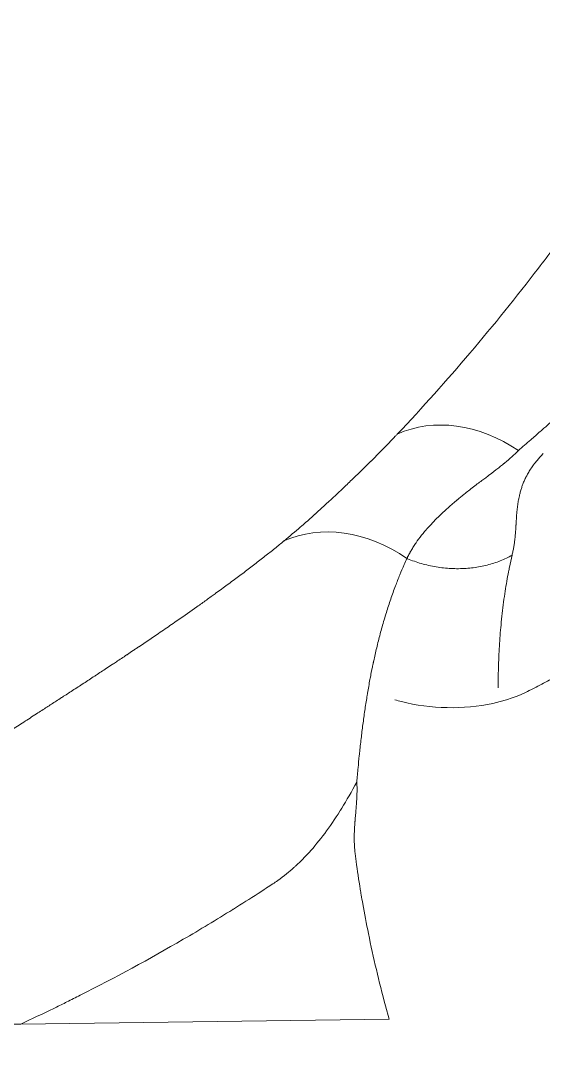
# Model space of a CAD drawing. Header units: millimetres. Extents: x -2122 to 22797, y 3569 to 89276.
# Drawn here: x 9317.7 to 9357, y 79337.2 to 79414.9 of the extents above; entities that cross this region are included whole.
import ezdxf

# ---------------------------------------------------------------- set-up
doc = ezdxf.new("R2010")
doc.units = ezdxf.units.MM
doc.header["$LTSCALE"] = 20
doc.layers.add('IA-TRAZ', color=8, linetype='Continuous', lineweight=5)

# ---------------------------------------------------------------- blocks, each defined once
blk = doc.blocks.new('A$C6cb7b9ed')
at = {"color": 0, "linetype": 'Continuous', "lineweight": 0, "extrusion": (2.77556e-16, 0.816497, 0.57735)}
for q in [(875.346, 3374.483), (847.941, 3373.11)]:
    blk.add_line((875.614, 3373.481), q, dxfattribs=at)
at = {"color": 0, "linetype": 'Continuous', "lineweight": 0}
for centre, major_axis, ratio, start_param, end_param in [((881.368, 3409.245), (-7.141, 6.722), 0.80635, -1.379509, -0.312333), ((872.893, 3400.602), (-6.944, 7.619), 0.809994, -1.297079, -0.253395)]:
    blk.add_ellipse(centre, major_axis=major_axis, ratio=ratio, start_param=start_param, end_param=end_param, dxfattribs=at)
for points, knots in [([(876.238, 3417.411), (878.136, 3419.42), (879.953, 3421.454), (881.694, 3423.502), (883.487, 3425.61), (885.199, 3427.734), (886.834, 3429.863), (887.221, 3430.367), (887.604, 3430.872), (887.983, 3431.377), (888.774, 3432.432), (889.547, 3433.487), (890.302, 3434.543), (890.501, 3434.821), (890.699, 3435.1), (890.896, 3435.378), (891.385, 3436.071), (891.867, 3436.762), (892.34, 3437.454), (893.023, 3438.45), (893.69, 3439.446), (894.342, 3440.439), (895.004, 3441.449), (895.651, 3442.458), (896.284, 3443.464), (896.93, 3444.493), (897.561, 3445.52), (898.178, 3446.545), (898.293, 3446.737), (898.409, 3446.93), (898.524, 3447.123), (899.173, 3448.21), (899.804, 3449.294), (900.42, 3450.373), (900.668, 3450.808), (900.913, 3451.242), (901.156, 3451.676), (901.996, 3453.176), (902.806, 3454.668), (903.586, 3456.149), (904.368, 3457.632), (905.12, 3459.105), (905.844, 3460.564), (906.571, 3462.027), (907.269, 3463.478), (907.941, 3464.913), (908.425, 3465.947), (908.896, 3466.972), (909.354, 3467.99), (909.364, 3468.014), (909.375, 3468.037), (909.386, 3468.061), (910.054, 3469.549), (910.694, 3471.019), (911.309, 3472.469), (911.782, 3473.586), (912.24, 3474.692), (912.683, 3475.784), (913.192, 3477.039), (913.681, 3478.277), (914.152, 3479.497), (914.387, 3480.107), (914.618, 3480.712), (914.844, 3481.313), (914.957, 3481.613), (915.069, 3481.912), (915.179, 3482.21), (915.235, 3482.359), (915.29, 3482.508), (915.345, 3482.656), (915.372, 3482.73), (915.4, 3482.804), (915.427, 3482.878), (915.452, 3482.948), (915.478, 3483.017), (915.503, 3483.086), (915.505, 3483.091), (915.506, 3483.093), (915.509, 3483.1), (916.344, 3485.375), (917.143, 3487.654), (917.907, 3489.936), (918.679, 3492.243), (919.414, 3494.553), (920.115, 3496.863), (920.828, 3499.213), (921.505, 3501.564), (922.148, 3503.912), (922.32, 3504.542), (922.49, 3505.173), (922.658, 3505.803), (923.312, 3508.263), (923.929, 3510.721), (924.51, 3513.173), (925.11, 3515.704), (925.672, 3518.229), (926.198, 3520.745), (926.463, 3522.014), (926.719, 3523.281), (926.966, 3524.544), (927.213, 3525.807), (927.451, 3527.068), (927.68, 3528.326), (927.921, 3529.648), (928.153, 3530.967), (928.375, 3532.283), (928.604, 3533.64), (928.824, 3534.993), (929.034, 3536.341), (929.247, 3537.715), (929.451, 3539.083), (929.646, 3540.447), (929.699, 3540.824), (929.752, 3541.2), (929.804, 3541.576), (929.947, 3542.602), (930.084, 3543.625), (930.216, 3544.645), (930.332, 3545.54), (930.444, 3546.433), (930.552, 3547.323), (930.669, 3548.293), (930.782, 3549.26), (930.891, 3550.224), (931.261, 3553.511), (931.579, 3556.761), (931.851, 3559.967), (931.875, 3560.247), (931.899, 3560.527), (931.922, 3560.806), (932.066, 3562.545), (932.196, 3564.27), (932.314, 3565.982), (932.372, 3566.837), (932.428, 3567.689), (932.481, 3568.538), (932.507, 3568.962), (932.533, 3569.385), (932.558, 3569.808), (932.57, 3570.019), (932.582, 3570.23), (932.594, 3570.441), (932.6, 3570.546), (932.606, 3570.651), (932.612, 3570.757), (932.618, 3570.859), (932.624, 3570.961), (932.629, 3571.062), (932.631, 3571.087), (932.634, 3571.141), (932.636, 3571.185), (932.735, 3572.976), (932.82, 3574.732), (932.892, 3576.451), (932.965, 3578.199), (933.025, 3579.909), (933.074, 3581.579), (933.115, 3582.983), (933.147, 3584.359), (933.173, 3585.706), (933.189, 3586.591), (933.203, 3587.463), (933.213, 3588.323), (933.232, 3589.814), (933.242, 3591.266), (933.244, 3592.68), (933.247, 3594.093), (933.242, 3595.466), (933.231, 3596.8), (933.22, 3598.147), (933.203, 3599.454), (933.181, 3600.72), (933.169, 3601.414), (933.155, 3602.096), (933.14, 3602.766), (933.134, 3603.061), (933.127, 3603.353), (933.12, 3603.643), (933.091, 3604.805), (933.059, 3605.928), (933.024, 3607.011), (932.989, 3608.096), (932.951, 3609.14), (932.911, 3610.145), (932.871, 3611.141), (932.83, 3612.097), (932.787, 3613.014), (932.744, 3613.943), (932.699, 3614.831), (932.655, 3615.679), (932.61, 3616.526), (932.565, 3617.333), (932.52, 3618.098), (932.475, 3618.864), (932.431, 3619.59), (932.387, 3620.273), (932.369, 3620.55), (932.352, 3620.821), (932.335, 3621.085), (932.333, 3621.104), (932.33, 3621.154), (932.328, 3621.191), (932.032, 3625.685), (931.663, 3630.217), (931.219, 3634.786), (930.819, 3638.899), (930.357, 3643.043), (929.833, 3647.219), (929.83, 3647.245), (929.827, 3647.27), (929.824, 3647.296), (929.566, 3649.346), (929.293, 3651.402), (929.006, 3653.467), (928.719, 3655.527), (928.417, 3657.594), (928.1, 3659.669), (927.787, 3661.722), (927.459, 3663.782), (927.116, 3665.849), (926.964, 3666.766), (926.809, 3667.684), (926.652, 3668.604), (926.609, 3668.855), (926.565, 3669.105), (926.522, 3669.356), (926.433, 3669.874), (926.342, 3670.392), (926.251, 3670.911), (926.06, 3671.995), (925.865, 3673.081), (925.666, 3674.169), (925.665, 3674.178), (925.663, 3674.189), (925.661, 3674.196), (925.499, 3675.087), (925.325, 3676.027), (925.138, 3677.017), (924.951, 3678.013), (924.751, 3679.06), (924.538, 3680.156), (924.323, 3681.265), (924.095, 3682.424), (923.852, 3683.636), (923.706, 3684.364), (923.555, 3685.11), (923.398, 3685.875), (923.12, 3687.237), (922.824, 3688.659), (922.51, 3690.138), (922.3, 3691.127), (922.082, 3692.142), (921.856, 3693.183), (921.633, 3694.208), (921.402, 3695.258), (921.162, 3696.333), (920.903, 3697.496), (920.633, 3698.689), (920.354, 3699.91), (920.238, 3700.414), (920.121, 3700.922), (920.002, 3701.436), (920, 3701.447), (919.998, 3701.455), (919.994, 3701.47), (919.704, 3702.725), (919.419, 3703.94), (919.14, 3705.114), (918.855, 3706.311), (918.578, 3707.464), (918.307, 3708.576), (918.048, 3709.641), (917.796, 3710.667), (917.551, 3711.654), (917.386, 3712.318), (917.225, 3712.964), (917.067, 3713.593), (916.975, 3713.957), (916.885, 3714.315), (916.795, 3714.668), (916.549, 3715.639), (916.313, 3716.566), (916.085, 3717.447), (915.888, 3718.214), (915.697, 3718.946), (915.515, 3719.646), (915.302, 3720.459), (915.1, 3721.227), (914.908, 3721.95), (914.715, 3722.676), (914.534, 3723.356), (914.363, 3723.99), (914.224, 3724.509), (914.092, 3724.997), (913.968, 3725.455), (913.815, 3726.018), (913.674, 3726.536), (913.545, 3727.007), (913.493, 3727.195), (913.444, 3727.376), (913.396, 3727.549), (913.313, 3727.853), (913.235, 3728.135), (913.163, 3728.395), (913.128, 3728.524), (913.093, 3728.649), (913.061, 3728.767), (913.044, 3728.827), (913.028, 3728.884), (913.012, 3728.941), (913.005, 3728.969), (912.997, 3728.997), (912.989, 3729.025), (912.982, 3729.051), (912.975, 3729.076), (912.968, 3729.101), (912.965, 3729.113), (912.952, 3729.16), (912.943, 3729.193), (912.278, 3731.593), (911.604, 3733.974), (910.922, 3736.335), (910.584, 3737.504), (910.245, 3738.668), (909.903, 3739.827), (909.845, 3740.022), (909.788, 3740.217), (909.73, 3740.412), (909.431, 3741.424), (909.129, 3742.432), (908.826, 3743.439), (908.772, 3743.619), (908.717, 3743.8), (908.663, 3743.981), (907.709, 3747.14), (906.735, 3750.284), (905.742, 3753.414), (905.315, 3754.761), (904.884, 3756.105), (904.45, 3757.446), (903.266, 3761.106), (902.056, 3764.744), (900.824, 3768.362), (899.577, 3772.023), (898.307, 3775.662), (897.016, 3779.28), (896.351, 3781.146), (895.68, 3783.006), (895.004, 3784.86)], [0, 0, 0, 0, 0.0224539, 0.0224539, 0.0224539, 0.0455751, 0.0455751, 0.0455751, 0.0510546, 0.0510546, 0.0510546, 0.0625, 0.0625, 0.0625, 0.0655217, 0.0655217, 0.0655217, 0.073033, 0.073033, 0.073033, 0.083856, 0.083856, 0.083856, 0.094855, 0.094855, 0.094855, 0.1061062, 0.1061062, 0.1061062, 0.1082234, 0.1082234, 0.1082234, 0.1201804, 0.1201804, 0.1201804, 0.125, 0.125, 0.125, 0.1416838, 0.1416838, 0.1416838, 0.1583975, 0.1583975, 0.1583975, 0.1751527, 0.1751527, 0.1751527, 0.1872184, 0.1872184, 0.1872184, 0.1875, 0.1875, 0.1875, 0.2051486, 0.2051486, 0.2051486, 0.21875, 0.21875, 0.21875, 0.234375, 0.234375, 0.234375, 0.2421875, 0.2421875, 0.2421875, 0.2460937, 0.2460937, 0.2460937, 0.2480469, 0.2480469, 0.2480469, 0.2490234, 0.2490234, 0.2490234, 0.249939, 0.249939, 0.249939, 0.25, 0.25, 0.25, 0.2688481, 0.2688481, 0.2688481, 0.2879043, 0.2879043, 0.2879043, 0.3072942, 0.3072942, 0.3072942, 0.3125, 0.3125, 0.3125, 0.3328312, 0.3328312, 0.3328312, 0.3538239, 0.3538239, 0.3538239, 0.3644157, 0.3644157, 0.3644157, 0.375, 0.375, 0.375, 0.3861274, 0.3861274, 0.3861274, 0.3976028, 0.3976028, 0.3976028, 0.4092895, 0.4092895, 0.4092895, 0.41252, 0.41252, 0.41252, 0.4213313, 0.4213313, 0.4213313, 0.4290704, 0.4290704, 0.4290704, 0.4375, 0.4375, 0.4375, 0.4662404, 0.4662404, 0.4662404, 0.46875, 0.46875, 0.46875, 0.484375, 0.484375, 0.484375, 0.4921875, 0.4921875, 0.4921875, 0.4960937, 0.4960937, 0.4960937, 0.4980469, 0.4980469, 0.4980469, 0.4990234, 0.4990234, 0.4990234, 0.4999695, 0.4999695, 0.4999695, 0.5001974, 0.5001974, 0.5001974, 0.509625, 0.509625, 0.509625, 0.5192128, 0.5192128, 0.5192128, 0.5272704, 0.5272704, 0.5272704, 0.5325628, 0.5325628, 0.5325628, 0.5417405, 0.5417405, 0.5417405, 0.5509056, 0.5509056, 0.5509056, 0.5601636, 0.5601636, 0.5601636, 0.5652435, 0.5652435, 0.5652435, 0.56748, 0.56748, 0.56748, 0.5764407, 0.5764407, 0.5764407, 0.5854093, 0.5854093, 0.5854093, 0.5942917, 0.5942917, 0.5942917, 0.6032941, 0.6032941, 0.6032941, 0.6122949, 0.6122949, 0.6122949, 0.6213114, 0.6213114, 0.6213114, 0.6249695, 0.6249695, 0.6249695, 0.6252437, 0.6252437, 0.6252437, 0.6580067, 0.6580067, 0.6580067, 0.6875, 0.6875, 0.6875, 0.6876825, 0.6876825, 0.6876825, 0.702157, 0.702157, 0.702157, 0.7165978, 0.7165978, 0.7165978, 0.7308797, 0.7308797, 0.7308797, 0.7372111, 0.7372111, 0.7372111, 0.738936, 0.738936, 0.738936, 0.7424978, 0.7424978, 0.7424978, 0.749939, 0.749939, 0.749939, 0.75, 0.75, 0.75, 0.7585929, 0.7585929, 0.7585929, 0.7672439, 0.7672439, 0.7672439, 0.775992, 0.775992, 0.775992, 0.78125, 0.78125, 0.78125, 0.790613, 0.790613, 0.790613, 0.7968691, 0.7968691, 0.7968691, 0.8030297, 0.8030297, 0.8030297, 0.8096919, 0.8096919, 0.8096919, 0.812439, 0.812439, 0.812439, 0.8125, 0.8125, 0.8125, 0.8177182, 0.8177182, 0.8177182, 0.8230336, 0.8230336, 0.8230336, 0.828125, 0.828125, 0.828125, 0.8315486, 0.8315486, 0.8315486, 0.8335329, 0.8335329, 0.8335329, 0.838999, 0.838999, 0.838999, 0.84375, 0.84375, 0.84375, 0.8492794, 0.8492794, 0.8492794, 0.8548332, 0.8548332, 0.8548332, 0.859375, 0.859375, 0.859375, 0.8649613, 0.8649613, 0.8649613, 0.8671875, 0.8671875, 0.8671875, 0.8710937, 0.8710937, 0.8710937, 0.8730469, 0.8730469, 0.8730469, 0.8740234, 0.8740234, 0.8740234, 0.8745117, 0.8745117, 0.8745117, 0.8749695, 0.8749695, 0.8749695, 0.8751864, 0.8751864, 0.8751864, 0.890625, 0.890625, 0.890625, 0.8982755, 0.8982755, 0.8982755, 0.8995621, 0.8995621, 0.8995621, 0.90625, 0.90625, 0.90625, 0.9074517, 0.9074517, 0.9074517, 0.9284585, 0.9284585, 0.9284585, 0.9375, 0.9375, 0.9375, 0.9621661, 0.9621661, 0.9621661, 0.9871277, 0.9871277, 0.9871277, 1, 1, 1, 1]), ([(885.332, 3416.176), (885.634, 3416.438), (885.946, 3416.709), (886.266, 3416.989), (886.496, 3417.19), (886.729, 3417.395), (886.969, 3417.606), (887.063, 3417.689), (887.158, 3417.772), (887.255, 3417.857), (887.597, 3418.158), (887.954, 3418.474), (888.328, 3418.803), (888.514, 3418.968), (888.705, 3419.137), (888.899, 3419.309), (888.996, 3419.395), (889.094, 3419.482), (889.193, 3419.57), (889.243, 3419.614), (889.293, 3419.658), (889.343, 3419.703), (889.38, 3419.736), (889.418, 3419.769), (889.455, 3419.803), (889.468, 3419.814), (889.479, 3419.824), (889.494, 3419.838), (889.603, 3419.934), (889.708, 3420.028), (889.81, 3420.119)], [0, 0, 0, 0, 0.125, 0.125, 0.125, 0.2147784, 0.2147784, 0.2147784, 0.25, 0.25, 0.25, 0.375, 0.375, 0.375, 0.4375, 0.4375, 0.4375, 0.46875, 0.46875, 0.46875, 0.484375, 0.484375, 0.484375, 0.4960937, 0.4960937, 0.4960937, 0.5, 0.5, 0.5, 0.5281614, 0.5281614, 0.5281614, 0.5281614]), ([(867.717, 3409.387), (868.149, 3409.743), (868.56, 3410.09), (868.949, 3410.426), (869.24, 3410.676), (869.518, 3410.921), (869.786, 3411.161), (869.832, 3411.202), (869.877, 3411.243), (869.923, 3411.284), (869.958, 3411.316), (869.993, 3411.347), (870.028, 3411.379), (870.037, 3411.387), (870.045, 3411.394), (870.054, 3411.402), (870.296, 3411.622), (870.538, 3411.844), (870.779, 3412.065), (870.895, 3412.173), (871.011, 3412.28), (871.127, 3412.387), (871.414, 3412.655), (871.7, 3412.922), (871.985, 3413.191), (872.052, 3413.254), (872.118, 3413.318), (872.185, 3413.381), (872.428, 3413.611), (872.67, 3413.842), (872.911, 3414.073), (873.019, 3414.177), (873.127, 3414.28), (873.234, 3414.384), (873.576, 3414.714), (873.914, 3415.045), (874.248, 3415.376), (874.254, 3415.382), (874.26, 3415.388), (874.264, 3415.392), (874.526, 3415.65), (874.813, 3415.937), (875.124, 3416.254), (875.14, 3416.27), (875.155, 3416.285), (875.17, 3416.301), (875.456, 3416.592), (875.761, 3416.909), (876.086, 3417.251), (876.136, 3417.304), (876.187, 3417.357), (876.238, 3417.411)], [0.0000013, 0.0000013, 0.0000013, 0.0000013, 0.125, 0.125, 0.125, 0.2183219, 0.2183219, 0.2183219, 0.234375, 0.234375, 0.234375, 0.2470058, 0.2470058, 0.2470058, 0.2499882, 0.2499882, 0.2499882, 0.3342533, 0.3342533, 0.3342533, 0.375, 0.375, 0.375, 0.4762728, 0.4762728, 0.4762728, 0.4999921, 0.4999921, 0.4999921, 0.5864117, 0.5864117, 0.5864117, 0.625, 0.625, 0.625, 0.7480469, 0.7480469, 0.7480469, 0.75, 0.75, 0.75, 0.8691583, 0.8691583, 0.8691583, 0.875, 0.875, 0.875, 0.98332, 0.98332, 0.98332, 1, 1, 1, 1]), ([(876.957, 3408.076), (876.969, 3408.07), (876.965, 3408.086), (876.968, 3408.092), (876.971, 3408.098), (876.974, 3408.104), (876.977, 3408.111), (876.984, 3408.123), (876.99, 3408.136), (876.996, 3408.149), (877.009, 3408.174), (877.021, 3408.199), (877.034, 3408.224), (877.06, 3408.275), (877.085, 3408.323), (877.112, 3408.375), (877.139, 3408.426), (877.166, 3408.477), (877.194, 3408.527), (877.207, 3408.552), (877.221, 3408.576), (877.235, 3408.601), (877.248, 3408.625), (877.261, 3408.647), (877.276, 3408.673), (877.336, 3408.778), (877.396, 3408.879), (877.457, 3408.976), (877.488, 3409.025), (877.518, 3409.072), (877.549, 3409.119), (877.58, 3409.166), (877.61, 3409.211), (877.642, 3409.257), (877.77, 3409.444), (877.908, 3409.63), (878.056, 3409.816), (878.129, 3409.909), (878.205, 3410.002), (878.284, 3410.095), (878.323, 3410.141), (878.363, 3410.187), (878.403, 3410.233), (878.423, 3410.257), (878.444, 3410.28), (878.464, 3410.303), (878.467, 3410.306), (878.47, 3410.31), (878.473, 3410.313), (878.48, 3410.321), (878.488, 3410.329), (878.495, 3410.338), (878.505, 3410.349), (878.517, 3410.362), (878.526, 3410.372), (879.027, 3410.931), (879.649, 3411.538), (880.42, 3412.203), (880.459, 3412.236), (880.497, 3412.269), (880.537, 3412.303), (880.554, 3412.317), (880.571, 3412.332), (880.588, 3412.346), (880.616, 3412.37), (880.644, 3412.394), (880.673, 3412.418), (880.687, 3412.43), (880.702, 3412.442), (880.716, 3412.455), (880.727, 3412.464), (880.738, 3412.473), (880.749, 3412.482), (880.752, 3412.485), (880.757, 3412.489), (880.759, 3412.491), (880.896, 3412.605), (881.064, 3412.743), (881.264, 3412.903), (881.365, 3412.984), (881.473, 3413.07), (881.59, 3413.161), (881.707, 3413.253), (881.834, 3413.352), (881.966, 3413.453), (882.229, 3413.655), (882.463, 3413.832), (882.663, 3413.983), (882.764, 3414.058), (882.856, 3414.128), (882.94, 3414.191), (882.982, 3414.222), (883.022, 3414.252), (883.06, 3414.28), (883.079, 3414.295), (883.097, 3414.308), (883.115, 3414.322), (883.124, 3414.329), (883.133, 3414.335), (883.142, 3414.342), (883.146, 3414.345), (883.15, 3414.348), (883.155, 3414.351), (883.159, 3414.355), (883.16, 3414.356), (883.167, 3414.361), (883.392, 3414.531), (883.601, 3414.689), (883.791, 3414.837), (883.887, 3414.911), (883.978, 3414.983), (884.065, 3415.051), (884.108, 3415.086), (884.15, 3415.119), (884.191, 3415.153), (884.212, 3415.169), (884.232, 3415.185), (884.252, 3415.202), (884.262, 3415.21), (884.272, 3415.218), (884.282, 3415.226), (884.292, 3415.234), (884.299, 3415.24), (884.311, 3415.25), (884.684, 3415.556), (885.025, 3415.865), (885.332, 3416.176)], [0.0001038, 0.0001038, 0.0001038, 0.0001038, 0.0019531, 0.0019531, 0.0019531, 0.0039063, 0.0039063, 0.0039063, 0.0078125, 0.0078125, 0.0078125, 0.015625, 0.015625, 0.015625, 0.03125, 0.03125, 0.03125, 0.046875, 0.046875, 0.046875, 0.0546875, 0.0546875, 0.0546875, 0.0625, 0.0625, 0.0625, 0.09375, 0.09375, 0.09375, 0.109375, 0.109375, 0.109375, 0.125, 0.125, 0.125, 0.1875, 0.1875, 0.1875, 0.21875, 0.21875, 0.21875, 0.234375, 0.234375, 0.234375, 0.2421875, 0.2421875, 0.2421875, 0.2433329, 0.2433329, 0.2433329, 0.2460938, 0.2460938, 0.2460938, 0.25, 0.25, 0.25, 0.46875, 0.46875, 0.46875, 0.4796648, 0.4796648, 0.4796648, 0.484375, 0.484375, 0.484375, 0.4921875, 0.4921875, 0.4921875, 0.4960938, 0.4960938, 0.4960938, 0.4990234, 0.4990234, 0.4990234, 0.5, 0.5, 0.5, 0.5625, 0.5625, 0.5625, 0.59375, 0.59375, 0.59375, 0.625, 0.625, 0.625, 0.6875, 0.6875, 0.6875, 0.71875, 0.71875, 0.71875, 0.734375, 0.734375, 0.734375, 0.7421875, 0.7421875, 0.7421875, 0.7460937, 0.7460937, 0.7460937, 0.7480469, 0.7480469, 0.7480469, 0.75, 0.75, 0.75, 0.8125, 0.8125, 0.8125, 0.84375, 0.84375, 0.84375, 0.859375, 0.859375, 0.859375, 0.8671875, 0.8671875, 0.8671875, 0.8710937, 0.8710937, 0.8710937, 0.875, 0.875, 0.875, 1, 1, 1, 1]), ([(887.207, 3415.955), (887.169, 3415.916), (887.132, 3415.877), (887.015, 3415.754), (886.939, 3415.67), (886.797, 3415.508), (886.731, 3415.43), (886.605, 3415.275), (886.545, 3415.198), (886.477, 3415.106), (886.466, 3415.091), (886.445, 3415.063), (886.435, 3415.049), (886.346, 3414.926), (886.271, 3414.816), (886.139, 3414.607), (886.08, 3414.508), (885.979, 3414.326), (885.935, 3414.243), (885.891, 3414.155), (885.888, 3414.148), (885.842, 3414.056), (885.799, 3413.964), (885.72, 3413.78), (885.684, 3413.689), (885.618, 3413.512), (885.588, 3413.426), (885.53, 3413.246), (885.502, 3413.151), (885.451, 3412.963), (885.428, 3412.871), (885.391, 3412.71), (885.377, 3412.643), (885.362, 3412.566), (885.36, 3412.559), (885.348, 3412.496), (885.338, 3412.439), (885.327, 3412.379), (885.326, 3412.375), (885.318, 3412.323), (885.308, 3412.266), (885.29, 3412.145), (885.281, 3412.082), (885.271, 3412.007), (885.271, 3412.001), (885.262, 3411.932), (885.254, 3411.864), (885.239, 3411.733), (885.233, 3411.672), (885.223, 3411.569), (885.22, 3411.531), (885.215, 3411.479), (885.214, 3411.468), (885.207, 3411.38), (885.201, 3411.305), (885.19, 3411.156), (885.185, 3411.083), (885.177, 3410.973), (885.175, 3410.934), (885.167, 3410.816), (885.163, 3410.743), (885.158, 3410.649), (885.156, 3410.623), (885.155, 3410.593), (885.154, 3410.588), (885.153, 3410.568), (885.152, 3410.554), (885.151, 3410.534), (885.151, 3410.527), (885.15, 3410.517), (885.15, 3410.512), (885.149, 3410.507), (885.149, 3410.504), (885.149, 3410.504), (885.143, 3410.404), (885.137, 3410.307), (885.124, 3410.115), (885.116, 3410.019), (885.1, 3409.827), (885.09, 3409.73), (885.076, 3409.598), (885.072, 3409.561), (885.056, 3409.426), (885.043, 3409.328), (885.015, 3409.13), (884.999, 3409.03), (884.964, 3408.828), (884.945, 3408.725), (884.904, 3408.522), (884.882, 3408.422), (884.859, 3408.324)], [0, 0, 0, 0, 0.0167983, 0.0167983, 0.0524519, 0.0524519, 0.0858132, 0.0858132, 0.1181354, 0.1181354, 0.124192, 0.124192, 0.1299002, 0.1299002, 0.1753698, 0.1753698, 0.2151022, 0.2151022, 0.2480469, 0.2480469, 0.25, 0.25, 0.2953708, 0.2953708, 0.3376562, 0.3376562, 0.375, 0.375, 0.4144427, 0.4144427, 0.4504446, 0.4504446, 0.4758988, 0.4758988, 0.4784379, 0.4784379, 0.4990234, 0.4990234, 0.5, 0.5, 0.53125, 0.53125, 0.5600889, 0.5600889, 0.5625, 0.5625, 0.5885344, 0.5885344, 0.609375, 0.609375, 0.6218389, 0.6218389, 0.625, 0.625, 0.6479245, 0.6479245, 0.6728177, 0.6728177, 0.6875, 0.6875, 0.71875, 0.71875, 0.7316677, 0.7316677, 0.734375, 0.734375, 0.7421875, 0.7421875, 0.7460937, 0.7460937, 0.7480469, 0.7490234, 0.7490234, 0.75, 0.75, 0.7815132, 0.7815132, 0.8133522, 0.8133522, 0.8457753, 0.8457753, 0.8581389, 0.8581389, 0.8917087, 0.8917087, 0.9264548, 0.9264548, 0.9632274, 0.9632274, 1, 1, 1, 1]), ([(821.165, 3380.988), (821.315, 3381.05), (821.466, 3381.113), (822.486, 3381.544), (823.361, 3381.922), (824.976, 3382.642), (825.715, 3382.978), (827.134, 3383.64), (827.813, 3383.963), (828.508, 3384.3), (828.524, 3384.308), (829.871, 3384.963), (831.196, 3385.633), (832.674, 3386.409), (832.836, 3386.495), (833.736, 3386.973), (834.47, 3387.371), (835.566, 3387.978), (835.931, 3388.182), (836.476, 3388.49), (836.658, 3388.593), (837.015, 3388.797), (837.191, 3388.898), (837.372, 3389.003), (837.379, 3389.007), (837.625, 3389.149), (837.89, 3389.303), (838.462, 3389.638), (838.769, 3389.82), (839.139, 3390.04), (839.18, 3390.065), (839.539, 3390.279), (839.875, 3390.482), (840.472, 3390.846), (840.721, 3390.999), (841.103, 3391.235), (841.228, 3391.313), (841.449, 3391.45), (841.543, 3391.509), (841.646, 3391.574), (841.654, 3391.579), (842.025, 3391.811), (842.382, 3392.038), (842.907, 3392.373), (843.08, 3392.484), (843.337, 3392.65), (843.422, 3392.705), (843.549, 3392.788), (843.628, 3392.839), (843.707, 3392.89), (843.749, 3392.917), (843.753, 3392.92), (843.919, 3393.028), (844.074, 3393.13), (844.381, 3393.331), (844.534, 3393.431), (844.768, 3393.584), (844.853, 3393.639), (845.089, 3393.793), (845.236, 3393.89), (845.405, 3394), (845.431, 3394.017), (845.54, 3394.089), (845.622, 3394.142), (845.741, 3394.22), (845.78, 3394.245), (845.839, 3394.283), (845.868, 3394.302), (845.896, 3394.321), (845.916, 3394.333), (845.923, 3394.338), (846.303, 3394.585), (846.691, 3394.835), (847.181, 3395.152), (847.265, 3395.206), (847.655, 3395.458), (847.972, 3395.661), (848.603, 3396.068), (848.917, 3396.271), (849.37, 3396.563), (849.503, 3396.649), (849.868, 3396.884), (850.104, 3397.037), (850.464, 3397.269), (850.585, 3397.348), (850.768, 3397.466), (850.829, 3397.506), (850.921, 3397.565), (850.975, 3397.6), (851.03, 3397.635), (851.061, 3397.656), (851.07, 3397.662), (851.318, 3397.822), (851.574, 3397.988), (852.109, 3398.336), (852.389, 3398.518), (852.945, 3398.88), (853.219, 3399.059), (853.536, 3399.266), (853.568, 3399.288), (853.858, 3399.477), (854.123, 3399.652), (854.544, 3399.929), (854.693, 3400.028), (854.938, 3400.19), (855.033, 3400.253), (855.38, 3400.483), (855.638, 3400.655), (855.921, 3400.843), (855.939, 3400.856), (856.099, 3400.962), (856.243, 3401.058), (856.461, 3401.205), (856.534, 3401.254), (856.644, 3401.328), (856.709, 3401.371), (856.774, 3401.415), (856.811, 3401.44), (856.822, 3401.447), (857.319, 3401.782), (857.808, 3402.113), (858.626, 3402.671), (858.954, 3402.897), (859.438, 3403.231), (859.594, 3403.338), (860.234, 3403.782), (860.713, 3404.118), (861.424, 3404.621), (861.659, 3404.789), (862.01, 3405.04), (862.126, 3405.124), (862.344, 3405.281), (862.446, 3405.354), (862.561, 3405.438), (862.574, 3405.447), (862.89, 3405.675), (863.181, 3405.888), (863.755, 3406.31), (864.037, 3406.519), (864.59, 3406.932), (864.861, 3407.137), (865.396, 3407.545), (865.659, 3407.747), (866.173, 3408.147), (866.424, 3408.344), (866.916, 3408.736), (867.157, 3408.93), (867.5, 3409.209), (867.61, 3409.299), (867.717, 3409.388)], [0.4114801, 0.4114801, 0.4114801, 0.4114801, 0.4169617, 0.4169617, 0.4486893, 0.4486893, 0.4752612, 0.4752612, 0.4995117, 0.4995117, 0.5, 0.5, 0.5556078, 0.5556078, 0.5625, 0.5625, 0.59375, 0.59375, 0.609375, 0.609375, 0.6171875, 0.6171875, 0.6247559, 0.6247559, 0.625, 0.625, 0.6397912, 0.6397912, 0.6544232, 0.6544232, 0.65625, 0.65625, 0.6701127, 0.6701127, 0.679498, 0.679498, 0.6839754, 0.6839754, 0.6872559, 0.6872559, 0.6875, 0.6875, 0.703125, 0.703125, 0.7109375, 0.7109375, 0.7148438, 0.7148438, 0.7167969, 0.7185059, 0.7185059, 0.71875, 0.71875, 0.7246654, 0.7246654, 0.7308078, 0.7308078, 0.734375, 0.734375, 0.740969, 0.740969, 0.7421875, 0.7421875, 0.7460938, 0.7460938, 0.7480469, 0.7480469, 0.7490234, 0.7495117, 0.7495117, 0.75, 0.75, 0.7660986, 0.7660986, 0.7693704, 0.7693704, 0.78125, 0.78125, 0.7923571, 0.7923571, 0.796875, 0.796875, 0.8046875, 0.8046875, 0.8085938, 0.8085938, 0.8105469, 0.8105469, 0.8115234, 0.8122559, 0.8122559, 0.8125, 0.8125, 0.8229806, 0.8229806, 0.8333653, 0.8333653, 0.8426937, 0.8426937, 0.84375, 0.84375, 0.8521208, 0.8521208, 0.8565993, 0.8565993, 0.859375, 0.859375, 0.8666846, 0.8666846, 0.8671875, 0.8671875, 0.8710938, 0.8710938, 0.8730469, 0.8730469, 0.8740234, 0.8747559, 0.8747559, 0.875, 0.875, 0.890625, 0.890625, 0.9012178, 0.9012178, 0.90625, 0.90625, 0.921875, 0.921875, 0.9296875, 0.9296875, 0.9335938, 0.9335938, 0.9370117, 0.9370117, 0.9375, 0.9375, 0.9464386, 0.9464386, 0.955567, 0.955567, 0.9649057, 0.9649057, 0.9746146, 0.9746146, 0.9845668, 0.9845668, 0.9949481, 0.9949481, 0.9999995, 0.9999995, 0.9999995, 0.9999995]), ([(873.197, 3391.288), (873.226, 3391.64), (873.257, 3392), (873.291, 3392.366), (873.319, 3392.662), (873.348, 3392.963), (873.379, 3393.268), (873.386, 3393.331), (873.392, 3393.394), (873.399, 3393.458), (873.436, 3393.816), (873.477, 3394.179), (873.52, 3394.548), (873.561, 3394.896), (873.605, 3395.25), (873.651, 3395.607), (873.696, 3395.953), (873.744, 3396.302), (873.796, 3396.655), (873.846, 3397.001), (873.9, 3397.35), (873.957, 3397.703), (873.971, 3397.786), (873.985, 3397.87), (873.999, 3397.954), (874.056, 3398.297), (874.117, 3398.641), (874.182, 3398.988), (874.193, 3399.046), (874.203, 3399.103), (874.214, 3399.161), (874.244, 3399.318), (874.275, 3399.476), (874.307, 3399.634), (874.316, 3399.679), (874.325, 3399.725), (874.334, 3399.77), (874.355, 3399.872), (874.376, 3399.974), (874.398, 3400.076), (874.408, 3400.127), (874.419, 3400.178), (874.43, 3400.229), (874.436, 3400.255), (874.441, 3400.281), (874.447, 3400.306), (874.451, 3400.325), (874.455, 3400.345), (874.459, 3400.364), (874.46, 3400.37), (874.462, 3400.379), (874.463, 3400.383), (874.533, 3400.703), (874.608, 3401.032), (874.689, 3401.371), (874.77, 3401.707), (874.857, 3402.052), (874.951, 3402.405), (875.044, 3402.753), (875.143, 3403.108), (875.25, 3403.47), (875.304, 3403.653), (875.36, 3403.838), (875.418, 3404.024), (875.521, 3404.354), (875.629, 3404.687), (875.745, 3405.024), (875.857, 3405.353), (875.976, 3405.685), (876.102, 3406.019), (876.205, 3406.294), (876.313, 3406.57), (876.425, 3406.847), (876.529, 3407.102), (876.636, 3407.357), (876.748, 3407.612), (876.815, 3407.767), (876.884, 3407.922), (876.954, 3408.076)], [0, 0, 0, 0, 0.0657104, 0.0657104, 0.0657104, 0.1187264, 0.1187264, 0.1187264, 0.1297333, 0.1297333, 0.1297333, 0.1915518, 0.1915518, 0.1915518, 0.25, 0.25, 0.25, 0.3064542, 0.3064542, 0.3064542, 0.3618315, 0.3618315, 0.3618315, 0.375, 0.375, 0.375, 0.4286151, 0.4286151, 0.4286151, 0.4375, 0.4375, 0.4375, 0.4617825, 0.4617825, 0.4617825, 0.46875, 0.46875, 0.46875, 0.484375, 0.484375, 0.484375, 0.4921875, 0.4921875, 0.4921875, 0.4960938, 0.4960938, 0.4960938, 0.4990234, 0.4990234, 0.4990234, 0.5, 0.5, 0.5, 0.5721011, 0.5721011, 0.5721011, 0.643624, 0.643624, 0.643624, 0.7142252, 0.7142252, 0.7142252, 0.75, 0.75, 0.75, 0.8132276, 0.8132276, 0.8132276, 0.8748741, 0.8748741, 0.8748741, 0.9255042, 0.9255042, 0.9255042, 0.9719282, 0.9719282, 0.9719282, 0.9999897, 0.9999897, 0.9999897, 0.9999897]), ([(884.859, 3408.324), (884.72, 3408.245), (884.577, 3408.17), (884.281, 3408.028), (884.129, 3407.961), (883.817, 3407.837), (883.657, 3407.779), (883.331, 3407.673), (883.164, 3407.625), (882.825, 3407.538), (882.653, 3407.5), (882.303, 3407.433), (882.126, 3407.405), (881.767, 3407.36), (881.586, 3407.342), (881.214, 3407.317), (881.023, 3407.31), (880.647, 3407.308), (880.461, 3407.312), (880.09, 3407.331), (879.904, 3407.346), (879.532, 3407.387), (879.347, 3407.412), (878.97, 3407.475), (878.778, 3407.513), (878.405, 3407.597), (878.225, 3407.643), (877.868, 3407.745), (877.692, 3407.801), (877.345, 3407.921), (877.174, 3407.986), (876.991, 3408.061), (876.975, 3408.067), (876.959, 3408.074)], [0, 0, 0, 0, 0.06723, 0.06723, 0.133838, 0.133838, 0.199923, 0.199923, 0.265581, 0.265581, 0.330907, 0.330907, 0.395993, 0.395993, 0.460933, 0.460933, 0.528317, 0.528317, 0.593335, 0.593335, 0.658504, 0.658504, 0.723906, 0.723906, 0.792929, 0.792929, 0.859305, 0.859305, 0.92611, 0.92611, 0.99363, 0.99363, 1, 1, 1, 1]), ([(884.859, 3408.324), (884.792, 3408.034), (884.727, 3407.737), (884.641, 3407.316), (884.618, 3407.199), (884.503, 3406.61), (884.418, 3406.121), (884.299, 3405.348), (884.26, 3405.077), (884.149, 3404.246), (884.083, 3403.67), (883.98, 3402.562), (883.94, 3402.035), (883.891, 3401.231), (883.877, 3400.966), (883.864, 3400.673), (883.863, 3400.653), (883.851, 3400.376), (883.842, 3400.13), (883.826, 3399.595), (883.82, 3399.307), (883.813, 3398.802), (883.811, 3398.582), (883.81, 3398.367)], [0, 0, 0, 0, 0.0677366, 0.0677366, 0.0933467, 0.0933467, 0.1961708, 0.1961708, 0.25, 0.25, 0.3584208, 0.3584208, 0.4512677, 0.4512677, 0.4960938, 0.4960938, 0.5, 0.5, 0.5371966, 0.5371966, 0.5826778, 0.5826778, 0.6191977, 0.6191977, 0.6191977, 0.6191977]), ([(876.043, 3397.463), (876.209, 3397.415), (876.378, 3397.369), (877.636, 3397.051), (878.802, 3396.896), (881.157, 3396.85), (882.322, 3396.958), (884.923, 3397.524), (885.843, 3398), (886.224, 3398.197), (886.296, 3398.234), (886.561, 3398.371), (886.755, 3398.471), (887.327, 3398.767), (887.704, 3398.962), (889.014, 3399.64), (889.947, 3400.122), (890.879, 3400.605)], [-9.558112, -9.558112, -9.558112, -9.558112, -9.413556, -9.413556, -8.497196, -8.497196, -7.591661, -7.591661, -6.346544, -6.346544, -6.057959, -6.057959, -5.276951, -5.276951, -3.756008, -3.756008, 0, 0, 0, 0]), ([(873.196, 3391.289), (872.805, 3390.565), (872.43, 3389.914), (872.071, 3389.334), (872.037, 3389.279), (872.004, 3389.225), (871.97, 3389.172), (871.959, 3389.154), (871.944, 3389.13), (871.929, 3389.107), (871.174, 3387.911), (870.401, 3386.874), (869.607, 3385.997), (869.291, 3385.649), (868.972, 3385.326), (868.65, 3385.028), (868.616, 3384.996), (868.58, 3384.963), (868.546, 3384.932), (868.518, 3384.906), (868.49, 3384.882), (868.465, 3384.859), (868.125, 3384.556), (867.725, 3384.226), (867.252, 3383.891), (867.132, 3383.806), (867.008, 3383.721), (866.879, 3383.636), (866.731, 3383.538), (866.577, 3383.438), (866.419, 3383.334), (866.408, 3383.327), (866.396, 3383.319), (866.386, 3383.313), (866.339, 3383.282), (866.291, 3383.251), (866.243, 3383.22), (866.089, 3383.12), (865.936, 3383.021), (865.782, 3382.921), (865.167, 3382.525), (864.548, 3382.133), (863.927, 3381.745), (863.911, 3381.735), (863.894, 3381.725), (863.877, 3381.714), (862.652, 3380.951), (861.413, 3380.204), (860.16, 3379.475), (857.622, 3377.998), (855.041, 3376.598), (852.41, 3375.271), (852.081, 3375.105), (851.751, 3374.94), (851.421, 3374.777), (851.123, 3374.629), (850.823, 3374.482), (850.525, 3374.337), (850.493, 3374.321), (850.46, 3374.305), (850.427, 3374.29), (849.602, 3373.889), (848.774, 3373.496), (847.941, 3373.11)], [0.1585157, 0.1585157, 0.1585157, 0.1585157, 0.1848121, 0.1848121, 0.1848121, 0.1872774, 0.1872774, 0.1872774, 0.1880992, 0.1880992, 0.1880992, 0.2304373, 0.2304373, 0.2304373, 0.247266, 0.247266, 0.247266, 0.2490687, 0.2490687, 0.2490687, 0.2505531, 0.2505531, 0.2505531, 0.2702482, 0.2702482, 0.2702482, 0.2752244, 0.2752244, 0.2752244, 0.2809583, 0.2809583, 0.2809583, 0.2813691, 0.2813691, 0.2813691, 0.2834236, 0.2834236, 0.2834236, 0.2899976, 0.2899976, 0.2899976, 0.316294, 0.316294, 0.316294, 0.3169997, 0.3169997, 0.3169997, 0.3688868, 0.3688868, 0.3688868, 0.4740723, 0.4740723, 0.4740723, 0.4872205, 0.4872205, 0.4872205, 0.4990738, 0.4990738, 0.4990738, 0.5003687, 0.5003687, 0.5003687, 0.5332118, 0.5332118, 0.5332118, 0.5332118]), ([(875.346, 3374.483), (874.861, 3376.305), (874.435, 3378.112), (873.917, 3380.655), (873.774, 3381.405), (873.603, 3382.374), (873.564, 3382.597), (873.503, 3382.957), (873.48, 3383.095), (873.343, 3383.934), (873.238, 3384.633), (873.141, 3385.34), (873.14, 3385.348), (873.128, 3385.432), (873.119, 3385.5), (873.101, 3385.633), (873.093, 3385.698), (873.076, 3385.829), (873.069, 3385.894), (873.054, 3386.021), (873.048, 3386.083), (873.036, 3386.207), (873.031, 3386.269), (873.025, 3386.347), (873.024, 3386.368), (873.022, 3386.395), (873.022, 3386.4), (873.021, 3386.409), (873.021, 3386.41), (873.021, 3386.411), (873.014, 3386.52), (873.009, 3386.632), (873.003, 3386.853), (873.002, 3386.963), (873.002, 3387.176), (873.003, 3387.278), (873.006, 3387.394), (873.007, 3387.407), (873.009, 3387.499), (873.013, 3387.587), (873.021, 3387.765), (873.026, 3387.855), (873.037, 3388.037), (873.043, 3388.127), (873.052, 3388.253), (873.055, 3388.285), (873.059, 3388.341), (873.061, 3388.367), (873.074, 3388.536), (873.087, 3388.686), (873.112, 3388.984), (873.125, 3389.133), (873.139, 3389.302), (873.14, 3389.318), (873.153, 3389.456), (873.162, 3389.568), (873.174, 3389.745), (873.179, 3389.811), (873.189, 3389.986), (873.195, 3390.093), (873.204, 3390.308), (873.207, 3390.415), (873.211, 3390.628), (873.211, 3390.734), (873.209, 3390.946), (873.206, 3391.051), (873.201, 3391.2), (873.198, 3391.244), (873.196, 3391.289)], [0, 0, 0, 0, 0.3081596, 0.3081596, 0.4375, 0.4375, 0.4760438, 0.4760438, 0.5, 0.5, 0.6230469, 0.6230469, 0.625, 0.625, 0.6345059, 0.6345059, 0.6444574, 0.6444574, 0.655344, 0.655344, 0.6669711, 0.6669711, 0.6803786, 0.6803786, 0.6855469, 0.6855469, 0.6873325, 0.6873325, 0.6875, 0.6875, 0.6875, 0.7092268, 0.7092268, 0.7296448, 0.7296448, 0.7480469, 0.7480469, 0.75, 0.75, 0.7688385, 0.7688385, 0.7865433, 0.7865433, 0.8030473, 0.8030473, 0.8085938, 0.8085938, 0.8125, 0.8125, 0.8417969, 0.8417969, 0.8710938, 0.8710938, 0.875, 0.875, 0.8944511, 0.8944511, 0.90625, 0.90625, 0.9259959, 0.9259959, 0.9466271, 0.9466271, 0.9678537, 0.9678537, 0.9901538, 0.9901538, 1, 1, 1, 1]), ([(847.941, 3373.11), (841.146, 3373.019), (833.768, 3372.686), (818.468, 3371.823), (810.289, 3371.262), (802.392, 3370.766)], [-66.176667, -66.176667, -66.176667, -66.176667, -34.458755, -34.458755, 0, 0, 0, 0])]:
    blk.add_open_spline(points, degree=3, knots=knots, dxfattribs=at)
for points in [[(878.494, 3419.852), (878.494, 3419.852), (878.494, 3419.852), (878.494, 3419.852)], [(885.159, 3416.004), (885.159, 3416.004), (885.159, 3416.004), (885.158, 3416.004)], [(874.048, 3398.243), (874.048, 3398.243), (874.048, 3398.243), (874.048, 3398.243)]]:
    blk.add_open_spline(points, degree=3, dxfattribs=at)

msp = doc.modelspace()

# ---------------------------------------------------------------- block references
at = {"layer": 'IA-TRAZ'}
msp.add_blockref('A$C6cb7b9ed', (8469.774, 75966.457, 10192.107), dxfattribs=at)

doc.saveas('drawing.dxf')
